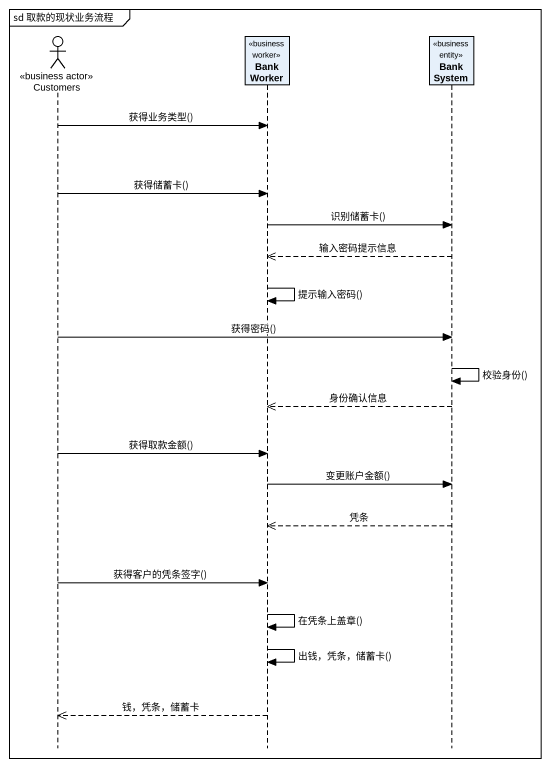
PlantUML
@startuml
mainframe sd 取款的现状业务流程
hide footbox
actor Customers <<business actor>>
participant BankWorker <<business worker>>
participant BankSystem <<business entity>>

Customers -> BankWorker : 获得业务类型()
Customers -> BankWorker : 获得储蓄卡()
BankWorker -> BankSystem : 识别储蓄卡()
BankSystem -->> BankWorker : 输入密码提示信息
BankWorker -> BankWorker : 提示输入密码()
Customers -> BankSystem : 获得密码()
BankSystem -> BankSystem : 校验身份()
BankSystem -->> BankWorker : 身份确认信息
Customers -> BankWorker : 获得取款金额()
BankWorker -> BankSystem : 变更账户金额()
BankSystem -->> BankWorker : 凭条
Customers -> BankWorker : 获得客户的凭条签字()
BankWorker -> BankWorker : 在凭条上盖章()
BankWorker -> BankWorker : 出钱，凭条，储蓄卡()
BankWorker -->> Customers : 钱，凭条，储蓄卡
@enduml
